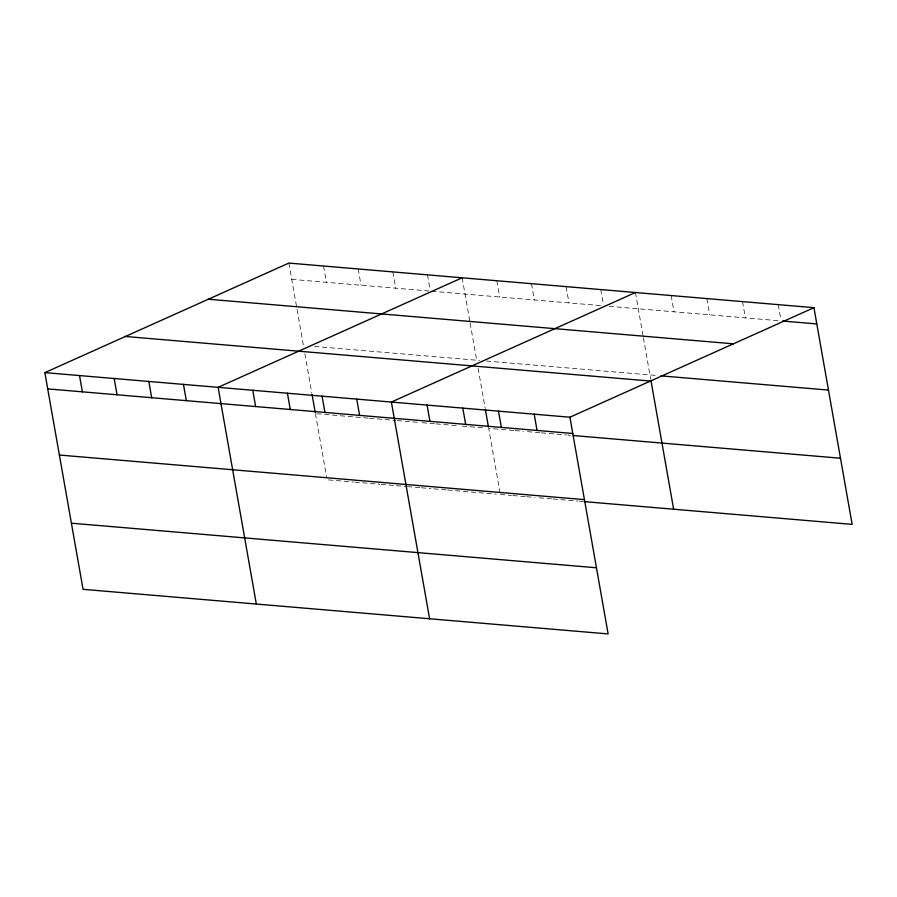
<?xml version="1.0" encoding="UTF-8"?>
<svg xmlns="http://www.w3.org/2000/svg" width="897" height="897" viewBox="0 0 897 897"><rect width="100%" height="100%" fill="white"/><g stroke="black" fill="none" stroke-linecap="round" stroke-linejoin="round"><path stroke-width="0.67" stroke-dasharray="4.49 3.36" d="M291.749 279.359L428.979 291.009M431.76 291.245L600.867 305.608M609.175 306.314L778.361 320.678M314.511 346.444L479.458 360.448M486.387 361.031L658.196 375.63M316.82 413.764L368.106 418.114M369.497 418.237L395.824 420.469M397.214 420.592L419.392 422.476M422.162 422.711L434.641 423.765M436.032 423.889L456.82 425.649M462.359 426.12L484.537 428.004M513.656 430.482L488.697 428.362L499.876 491.747M515.035 430.594L523.355 431.3M527.514 431.659L539.983 432.713M541.373 432.836L566.321 434.955M567.711 435.067L570.481 435.303M328.481 479.906L353.429 482.025M354.82 482.138L379.767 484.257M381.158 484.38L393.626 485.434M396.407 485.669L406.106 486.499M407.496 486.611L419.964 487.676M421.355 487.789L431.053 488.618M433.834 488.854L446.302 489.908M447.693 490.031L469.871 491.915M471.25 492.027L496.209 494.146M500.369 494.505L511.458 495.447M512.837 495.559L525.317 496.624M526.696 496.736L535.016 497.443M539.175 497.801L551.655 498.855M553.034 498.979L577.993 501.098M579.372 501.21L583.532 501.569M778.237 304.632L780.861 319.556M742.525 301.605L745.396 317.874M706.825 298.566L709.695 314.847M671.124 295.539L673.995 311.82M635.424 292.512L643.149 336.341M643.396 337.721L650.673 379.016M600.766 289.563L603.401 304.487M566.108 286.625L568.978 302.894M531.461 283.676L534.332 299.957M496.803 280.739L499.674 297.008M462.157 277.79L469.882 321.631M470.129 323.01L476.688 360.213M478.123 368.387L485.098 407.911M427.499 274.852L430.134 289.765M392.841 271.903L395.712 288.184M358.195 268.965L361.065 285.235M323.537 266.017L326.407 282.297M288.879 263.079L303.421 345.502M304.857 353.676L311.831 393.2M315.43 413.64L326.609 477.036"/><path stroke-width="1.35" d="M44.85 372.625L569.909 417.217L608.121 633.921L83.062 589.329L44.85 372.625L288.879 263.079L813.938 307.671L852.15 524.375L584.922 501.681M462.157 277.79L218.117 387.336L256.329 604.051M635.424 292.512L391.384 402.047L429.596 618.762M569.909 417.217L813.938 307.671M782.476 321.025L816.808 323.94M208.351 299.228L733.41 343.82M660.943 375.854L828.469 390.083M125.378 336.476L650.437 381.057M47.72 388.894L572.779 433.486M573.25 435.538L840.489 458.232M59.381 455.037L584.44 499.629M71.401 523.186L596.449 567.779M650.919 380.373L673.636 509.216M534.197 414.179L537.068 430.459M498.497 411.151L501.367 427.421M485.333 409.279L488.461 426.994M462.796 408.113L465.666 424.393M427.084 405.085L429.955 421.355M356.737 399.109L359.607 415.389M322.079 396.16L324.949 412.441M312.066 394.568L315.195 412.284M287.421 393.222L290.292 409.503M252.775 390.285L255.645 406.554M183.459 384.398L186.329 400.667M148.812 381.449L151.683 397.73M114.154 378.512L117.025 394.781M79.508 375.563L82.378 391.843"/></g></svg>
